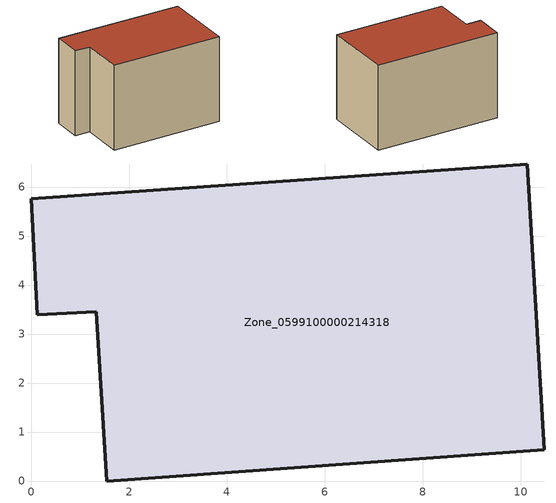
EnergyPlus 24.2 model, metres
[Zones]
Zone_0599100000214318
 floor ground (C_G): 0,5.76 10.13,6.47 10.48,0.64 1.54,0 1.33,3.45 0.13,3.39 z0
 wall outside (C_F): 10.13,6.47 0,5.76 0.13,3.39 1.33,3.45 1.54,0 10.48,0.64 10.13,6.47 z0:6.86
 roof outside (C_R): 10.48,0.64 10.13,6.47 0,5.76 0.13,3.39 1.33,3.45 1.54,0 z6.86
[BUILDING]
Pand.0599100000214318: North Axis=0; Terrain=City; Loads Convergence Tolerance Value=0.04; Temperature Convergence Tolerance Value=0.4; Solar Distribution=FullExterior; Maximum Number of Warmup Days=25; Minimum Number of Warmup Days=1
[Site:Location]
Rotterdam.The.Hague.AP_ZH_NLD Design_Conditions: Latitude=51.96; Longitude=4.45; Time Zone=1; Elevation=-4.5
[SITE:GROUNDTEMPERATURE:BUILDINGSURFACE]
18, 18, 18, 18, 18, 18, 18, 18, 18, 18, 18, 18
[MATERIAL] Thermal Absorptance=0.9; Solar Absorptance=0.7; Visible Absorptance=0.7
Name | Roughness | Thickness | Conductivity | Density | Specific Heat
G.TI.1946 | MediumSmooth | 0.15 | 1 | 540 | 1210
F.TI.1946 | Rough | 0.3 | 0.857143 | 1920 | 840
R.TI.1946 | MediumRough | 0.2 | 0.1 | 1500 | 1000
[CONSTRUCTION]
C_G: G.TI.1946
C_F: F.TI.1946
C_R: R.TI.1946
[ZONE]
Zone_0599100000214318: Type=1; Multiplier=1; Ceiling Height=Autocalculate; Volume=Autocalculate; Floor Area=autocalculate; Part of Total Floor Area=Yes
[ZONEINFILTRATION:DESIGNFLOWRATE]
Infil_Zone_0599100000214318: Zone or ZoneList or Space or SpaceList=Zone_0599100000214318; Schedule=AlwaysOn; Design Flow Rate Calculation Method=Flow/Area; Flow Rate per Floor Area=0.003; Constant Term Coefficient=1; Temperature Term Coefficient=0; Velocity Term Coefficient=0; Velocity Squared Term Coefficient=0
[HVACTEMPLATE:ZONE:IDEALLOADSAIRSYSTEM]
Zone_0599100000214318: Maximum Heating Supply Air Temperature=50; Minimum Cooling Supply Air Temperature=13; Maximum Heating Supply Air Humidity Ratio=0.0156; Minimum Cooling Supply Air Humidity Ratio=0.0077; Heating Limit=NoLimit; Cooling Limit=NoLimit; Dehumidification Control Type=ConstantSensibleHeatRatio; Cooling Sensible Heat Ratio=0.7; Dehumidification Setpoint=60; Humidification Control Type=None; Humidification Setpoint=30; Outdoor Air Method=None; Outdoor Air Flow Rate per Person=0.00944; Outdoor Air Flow Rate per Zone Floor Area=0; Outdoor Air Flow Rate per Zone=0; Demand Controlled Ventilation Type=None; Outdoor Air Economizer Type=NoEconomizer; Heat Recovery Type=None; Sensible Heat Recovery Effectiveness=0.7; Latent Heat Recovery Effectiveness=0.65
[ZONECONTROL:THERMOSTAT]
ThermostatControl_Zone_0599100000214318: Zone or ZoneList=Zone_0599100000214318; Control Type Schedule=DualSetpointControlType; Control 1=Thermostat_Zone_0599100000214318; Temperature Difference Between Cutout And Setpoint=0
[THERMOSTATSETPOINT:DUALSETPOINT]
Thermostat_Zone_0599100000214318: Heating Setpoint Temperature Schedule=HeatingSetpoint_Zone_0599100000214318; Cooling Setpoint Temperature Schedule=CoolingSetpoint_Zone_0599100000214318
[SCHEDULE:COMPACT]
HeatingSetpoint_Zone_0599100000214318: Through: 12/31, For: AllDays, Until: 24:00, 21
CoolingSetpoint_Zone_0599100000214318: Through: 12/31, For: AllDays, Until: 24:00, 24
DualSetpointControlType: Through: 12/31, For: AllDays, Until: 24:00, 4
AlwaysOn: Through: 12/31, For: AllDays, Until: 24:00, 1
